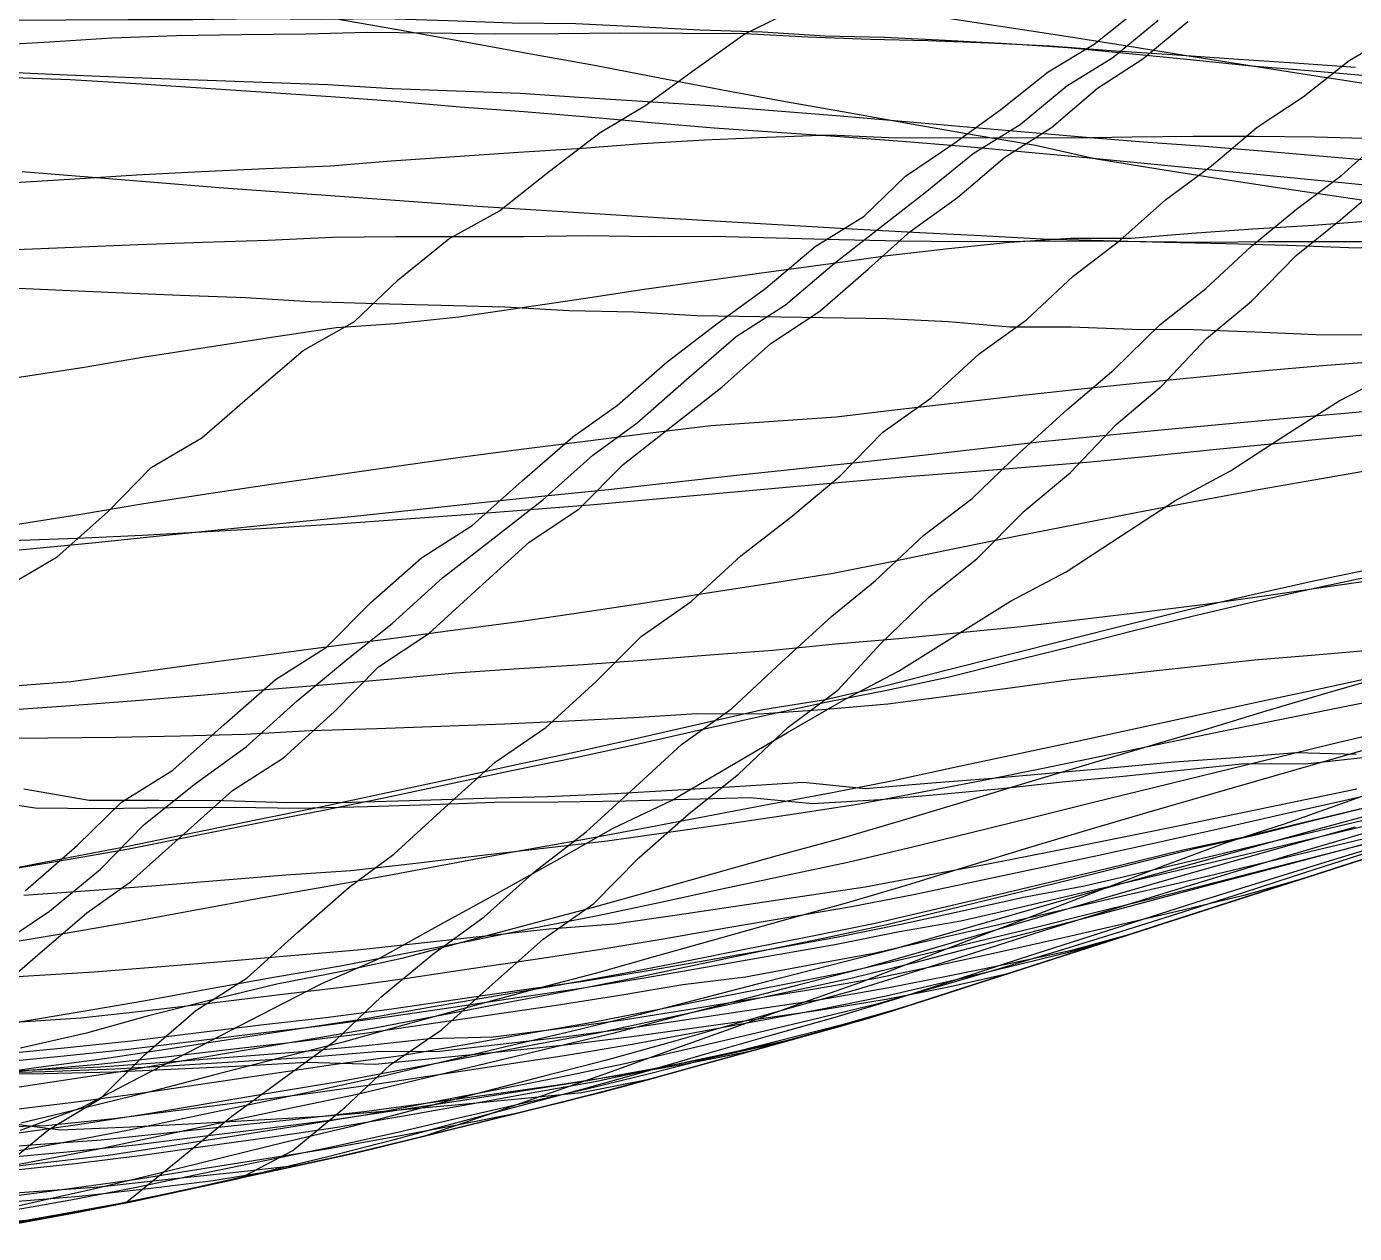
# Model space of a CAD drawing. Header units: metres. Extents: x -15 to 14.9, y 25.7 to 34.3.
# Drawn here: x 7.456 to 11.193, y 27.44 to 30.836 of the extents above; entities that cross this region are included whole.
import ezdxf

# ---------------------------------------------------------------- set-up
doc = ezdxf.new("R2010")
doc.units = ezdxf.units.M
doc.header["$MEASUREMENT"] = 0
doc.layers.add('Layer 01', color=12, linetype='Continuous', true_color=0xc80000)
doc.layers.add('Layer 02', color=192, linetype='Continuous', true_color=0x7d26cd)

msp = doc.modelspace()

# ---------------------------------------------------------------- linework, layer by layer
at = {"layer": 'Layer 01'}
for points in [[(7.399, 29.26, 3.8743), (7.5425, 29.3444, 3.8491), (7.6853, 29.4713, 3.8247), (7.8065, 29.5956, 3.8004), (7.9499, 29.6795, 3.7623), (8.092, 29.8028, 3.72), (8.235, 29.9246, 3.6773), (8.3788, 30.0067, 3.6321), (8.5017, 30.124, 3.5797), (8.6442, 30.2394, 3.5199), (8.7867, 30.3182, 3.4604), (8.9279, 30.4296, 3.391), (9.0704, 30.5387, 3.3214), (9.1964, 30.6131, 3.2544), (9.3364, 30.7153, 3.1698), (9.4774, 30.8159, 3.0852), (9.6167, 30.8838, 3.0017)], [(7.453, 28.4058, 3.5905), (7.5986, 28.5318, 3.5977), (7.7235, 28.6544, 3.6083), (7.8682, 28.7442, 3.5885), (8.012, 28.8723, 3.5783), (8.1564, 28.9995, 3.5677), (8.3004, 29.0897, 3.5421), (8.4249, 29.2154, 3.525), (8.5679, 29.3416, 3.4967), (8.7101, 29.4326, 3.4572), (8.8513, 29.5582, 3.4191), (8.9935, 29.6822, 3.3803), (9.1191, 29.7713, 3.3366), (9.2586, 29.8926, 3.2815), (9.3987, 30, 3.2257), (9.5367, 30.1001, 3.1617), (9.6751, 30.2174, 3.0967), (9.8133, 30.3029, 3.03), (9.93, 30.415, 2.9577), (10.0655, 30.5073, 2.8771), (10.1982, 30.6032, 2.7879), (10.3308, 30.7093, 2.6963), (10.4605, 30.7867, 2.605), (10.5895, 30.8894, 2.5049)], [(7.3355, 28.092, 3.472), (7.4803, 28.2178, 3.491), (7.6259, 28.3424, 3.509), (7.7488, 28.4295, 3.5059), (7.8922, 28.5585, 3.5073), (8.0361, 28.6867, 3.5082), (8.1793, 28.779, 3.4902), (8.3218, 28.9083, 3.4809), (8.4462, 29.0346, 3.4735), (8.5879, 29.1285, 3.4416), (8.7287, 29.2575, 3.4148), (8.8702, 29.3853, 3.3874), (9.0108, 29.4788, 3.3468), (9.135, 29.6043, 3.3132), (9.2748, 29.7142, 3.2668), (9.4126, 29.8213, 3.2119), (9.5507, 29.9444, 3.1576), (9.6884, 30.0352, 3.0989), (9.8254, 30.1544, 3.0345), (9.9428, 30.26, 2.9717), (10.0763, 30.3557, 2.8917), (10.2096, 30.4684, 2.8095), (10.3403, 30.5524, 2.7262), (10.4698, 30.6629, 2.6354), (10.5973, 30.7451, 2.5463), (10.7238, 30.851, 2.4465)], [(7.3759, 28.2507, 3.5417), (7.5208, 28.3469, 3.5451), (7.6647, 28.4653, 3.5498), (7.787, 28.5907, 3.5588), (7.9316, 28.7063, 3.5543), (8.0746, 28.8101, 3.5367), (8.2176, 28.9388, 3.5271), (8.3617, 29.0584, 3.5142), (8.4849, 29.157, 3.4884), (8.6264, 29.2851, 3.4612), (8.7685, 29.3953, 3.4297), (8.9088, 29.5047, 3.3897), (9.0497, 29.6303, 3.3517), (9.1749, 29.721, 3.3103), (9.3135, 29.8436, 3.2557), (9.4531, 29.9645, 3.2006), (9.5919, 30.0531, 3.1399), (9.73, 30.1708, 3.075), (9.8504, 30.264, 3.0178), (9.9852, 30.369, 2.9359), (10.1202, 30.4793, 2.8532), (10.2527, 30.5609, 2.7693), (10.3837, 30.6692, 2.6781), (10.5129, 30.7496, 2.5892), (10.6405, 30.8539, 2.4893)], [(7.3724, 27.614, 3.1483), (7.5187, 27.7331, 3.1871), (7.6645, 27.8203, 3.1964), (7.7874, 27.942, 3.2267), (7.9322, 28.0673, 3.2489), (8.0767, 28.1597, 3.2473), (8.2201, 28.2879, 3.2599), (8.3645, 28.4146, 3.2713), (8.4897, 28.5076, 3.2637), (8.632, 28.6378, 3.2585), (8.7749, 28.7669, 3.2525), (8.9175, 28.8641, 3.23), (9.0592, 28.9936, 3.2137), (9.186, 29.1201, 3.1979), (9.3264, 29.2185, 3.1596), (9.4662, 29.3471, 3.1263), (9.6066, 29.4555, 3.0882), (9.7452, 29.5717, 3.0431), (9.8658, 29.6955, 3.0047), (10.002, 29.7918, 2.9443), (10.1366, 29.9154, 2.8822), (10.2704, 30.0116, 2.8184), (10.4013, 30.1342, 2.7474), (10.5325, 30.2342, 2.6773), (10.6612, 30.3486, 2.5972), (10.791, 30.4442, 2.5191), (10.9191, 30.5528, 2.4293), (11.0488, 30.6386, 2.3429), (11.1779, 30.7407, 2.2429), (11.3089, 30.817, 2.1471)], [(7.454, 27.4734, 3.0111), (7.6071, 27.5015, 2.9776), (7.7383, 27.5296, 2.9491), (7.8865, 27.6497, 2.9787), (8.0337, 27.7704, 3.0091), (8.1811, 27.8785, 3.0298), (8.327, 27.9846, 3.0394), (8.4544, 28.1065, 3.0621), (8.6, 28.2263, 3.0721), (8.7436, 28.331, 3.0644), (8.8871, 28.4596, 3.0692), (9.0313, 28.5709, 3.0647), (9.1581, 28.6855, 3.0561), (9.2997, 28.8159, 3.0439), (9.4413, 28.9171, 3.0183), (9.5812, 29.048, 2.9962), (9.7223, 29.1771, 2.9731), (9.8441, 29.2765, 2.9428), (9.9812, 29.4057, 2.9011), (10.1177, 29.5081, 2.8528), (10.2513, 29.638, 2.8025), (10.3849, 29.7593, 2.751), (10.5156, 29.8701, 2.6903), (10.6465, 29.9984, 2.6303), (10.7748, 30.0995, 2.5618), (10.9033, 30.218, 2.4922), (11.0299, 30.3224, 2.4145), (11.1574, 30.4186, 2.3369), (11.2842, 30.532, 2.2468)], [(7.3015, 27.4454, 3.0444), (7.4587, 27.4743, 3.0101), (7.6156, 27.503, 2.9758), (7.7552, 27.5307, 2.9428), (7.9065, 27.5633, 2.9039), (8.0571, 27.5958, 2.8652), (8.2059, 27.6738, 2.8623), (8.3523, 27.7952, 2.8936), (8.4796, 27.9149, 2.9254), (8.6235, 28.0129, 2.9255), (8.7664, 28.1413, 2.9422), (8.9101, 28.2688, 2.958), (9.0527, 28.3692, 2.9505), (9.1788, 28.4974, 2.958), (9.3206, 28.6225, 2.9541), (9.4602, 28.7328, 2.9345), (9.5999, 28.8652, 2.9241), (9.7395, 28.9695, 2.8998), (9.859, 29.0995, 2.8849), (9.996, 29.232, 2.8547), (10.1302, 29.3388, 2.8099), (10.2633, 29.4731, 2.7714), (10.394, 29.5812, 2.7229), (10.523, 29.7165, 2.6756), (10.6506, 29.8248, 2.6207), (10.7772, 29.9582, 2.563), (10.9032, 30.0641, 2.499), (11.0292, 30.1925, 2.4302), (11.1548, 30.2931, 2.3553), (11.2817, 30.4015, 2.2769)], [(7.4393, 27.7314, 3.2143), (7.6133, 27.7953, 3.1977), (7.7734, 27.8796, 3.1925), (7.9447, 27.9678, 3.1806), (8.1159, 28.0559, 3.1687), (8.2873, 28.1436, 3.1565), (8.4463, 28.2128, 3.1316), (8.6138, 28.3056, 3.1074), (8.7813, 28.3983, 3.0832), (8.9488, 28.4907, 3.0587), (9.1072, 28.5808, 3.0363), (9.2711, 28.6582, 2.992), (9.4345, 28.7541, 2.9553), (9.598, 28.8498, 2.9186), (9.7617, 28.9447, 2.8814), (9.9101, 29.0225, 2.8338), (10.0679, 29.1208, 2.7819), (10.2254, 29.2198, 2.7305), (10.3818, 29.3021, 2.6727), (10.5362, 29.4029, 2.6159), (10.6907, 29.5035, 2.559), (10.8444, 29.5867, 2.4962), (10.9969, 29.6859, 2.4323), (11.1503, 29.783, 2.3676), (11.3026, 29.8624, 2.2956)], [(7.3152, 27.6168, 3.171), (7.5004, 27.6387, 3.1213), (7.6856, 27.6611, 3.0718), (7.8704, 27.6887, 3.0154), (8.0531, 27.717, 2.9599), (8.2358, 27.7459, 2.9049), (8.4196, 27.7765, 2.8483), (8.5995, 27.8107, 2.7875), (8.7794, 27.8458, 2.7272), (8.9594, 27.8815, 2.6675), (9.1399, 27.9189, 2.606), (9.3169, 27.9595, 2.5409), (9.4939, 28.001, 2.4763), (9.6711, 28.0432, 2.4123), (9.849, 28.0866, 2.3474), (10.0213, 28.1352, 2.276), (10.1938, 28.1855, 2.2057), (10.3663, 28.2375, 2.1368), (10.5389, 28.2911, 2.069), (10.7114, 28.3457, 2.002), (10.884, 28.4011, 1.9356), (11.0565, 28.4566, 1.8693), (11.2291, 28.5119, 1.8029)]]:
    msp.add_polyline3d(points, dxfattribs=at)
at = {"layer": 'Layer 02'}
for points in [[(11.2321, 30.6739, 2.2355), (11.0596, 30.7006, 2.3177), (10.887, 30.728, 2.3997), (10.7144, 30.7553, 2.4816), (10.5419, 30.7834, 2.5633), (10.3695, 30.8106, 2.6452), (10.1971, 30.8363, 2.7276), (10.0248, 30.8629, 2.8097), (9.8525, 30.8906, 2.8914), (9.6736, 30.9157, 2.9658), (9.4965, 30.9408, 3.0381), (9.3193, 30.964, 3.111), (9.1422, 30.9852, 3.1845), (8.9607, 31.0053, 3.2537), (8.7806, 31.0247, 3.3202), (8.6004, 31.0441, 3.3866), (8.4203, 31.0639, 3.4529), (8.2353, 31.0865, 3.5129), (8.0523, 31.1087, 3.5702), (7.8694, 31.1309, 3.6275), (7.6834, 31.1536, 3.6852), (7.4979, 31.1741, 3.7342), (7.3124, 31.1945, 3.7832)], [(11.3277, 30.331, 2.263), (11.1556, 30.3565, 2.3465), (10.9835, 30.382, 2.4301), (10.8115, 30.4082, 2.5135), (10.6395, 30.4352, 2.5968), (10.4676, 30.4632, 2.6799), (10.2954, 30.5021, 2.7604), (10.1232, 30.5309, 2.8424), (9.9511, 30.5611, 2.9239), (9.7682, 30.5934, 3.0059), (9.5916, 30.6249, 3.077), (9.4151, 30.6576, 3.1479), (9.2387, 30.6915, 3.2183), (9.0544, 30.7265, 3.2902), (8.875, 30.7591, 3.3535), (8.6957, 30.7916, 3.4169), (8.5163, 30.8241, 3.4803), (8.3285, 30.8571, 3.5443), (8.1459, 30.882, 3.6014), (7.9632, 30.9064, 3.6587), (7.7806, 30.931, 3.716), (7.5883, 30.9555, 3.7713), (7.4031, 30.9788, 3.8202)], [(11.2479, 30.6959, 2.2203), (11.0757, 30.7108, 2.306), (10.9036, 30.7247, 2.392), (10.7312, 30.7425, 2.4768), (10.5589, 30.7598, 2.5619), (10.3865, 30.7763, 2.6471), (10.2145, 30.7878, 2.7338), (10.0426, 30.7975, 2.821), (9.8708, 30.8058, 2.9085), (9.7035, 30.8095, 2.9858), (9.5275, 30.8205, 3.062), (9.3511, 30.8262, 3.1388), (9.174, 30.836, 3.2149), (9.0022, 30.8444, 3.2846), (8.8225, 30.846, 3.3549), (8.6426, 30.8523, 3.4243), (8.4627, 30.858, 3.4938), (8.2895, 30.8561, 3.5579), (8.1069, 30.8585, 3.62), (7.9246, 30.855, 3.6834), (7.7421, 30.8556, 3.7459), (7.5665, 30.8545, 3.8), (7.3813, 30.8536, 3.8543)], [(11.1964, 30.7211, 2.2394), (11.0244, 30.7336, 2.3258), (10.8524, 30.7448, 2.4125), (10.6804, 30.7567, 2.4991), (10.5084, 30.7676, 2.5859), (10.3362, 30.7808, 2.6721), (10.1644, 30.7893, 2.7596), (9.9928, 30.7961, 2.8476), (9.8306, 30.7999, 2.9313), (9.6548, 30.8062, 3.0089), (9.4787, 30.8155, 3.0847), (9.3021, 30.8167, 3.1625), (9.1256, 30.8175, 3.2404), (8.9543, 30.8162, 3.3097), (8.7748, 30.8146, 3.3807), (8.5951, 30.8174, 3.4508), (8.4153, 30.8196, 3.521), (8.2424, 30.8145, 3.5833), (8.0601, 30.813, 3.6462), (7.8778, 30.8107, 3.7093), (7.6959, 30.8034, 3.7733), (7.5216, 30.7924, 3.8269), (7.3374, 30.7818, 3.883)], [(11.2891, 30.4546, 2.2614), (11.1166, 30.4701, 2.3464), (10.9441, 30.4848, 2.4316), (10.7716, 30.4991, 2.5169), (10.5991, 30.511, 2.6027), (10.4266, 30.5251, 2.688), (10.2541, 30.5397, 2.7733), (10.0816, 30.5547, 2.8584), (9.9091, 30.5702, 2.9434), (9.7347, 30.585, 3.0226), (9.5575, 30.599, 3.0978), (9.3803, 30.613, 3.1731), (9.2032, 30.6245, 3.2489), (9.0254, 30.636, 3.3217), (8.8453, 30.648, 3.3899), (8.6654, 30.6544, 3.4592), (8.4855, 30.6609, 3.5286), (8.3042, 30.6723, 3.5936), (8.1213, 30.6785, 3.655), (7.9385, 30.6855, 3.7162), (7.7558, 30.6919, 3.7775), (7.5705, 30.6996, 3.8332), (7.385, 30.7077, 3.8856)], [(11.3005, 30.3821, 2.27), (11.1281, 30.3994, 2.3548), (10.9556, 30.4165, 2.4397), (10.7831, 30.4334, 2.5245), (10.6106, 30.4502, 2.6094), (10.4381, 30.4671, 2.6943), (10.2656, 30.4829, 2.7794), (10.0931, 30.4989, 2.8643), (9.9206, 30.5125, 2.9497), (9.7452, 30.5256, 3.0303), (9.5681, 30.5383, 3.1058), (9.3909, 30.5509, 3.1813), (9.214, 30.5657, 3.2564), (9.0353, 30.5817, 3.3294), (8.8552, 30.596, 3.3973), (8.6751, 30.6099, 3.4652), (8.4949, 30.6251, 3.5328), (8.3129, 30.6385, 3.5981), (8.13, 30.6507, 3.6582), (7.947, 30.6628, 3.7183), (7.764, 30.6748, 3.7784), (7.5788, 30.686, 3.8338), (7.3933, 30.6933, 3.8863)], [(11.2549, 30.5208, 2.2642), (11.083, 30.5253, 2.3514), (10.9113, 30.5266, 2.4392), (10.7396, 30.5266, 2.5272), (10.568, 30.5252, 2.6155), (10.3965, 30.5227, 2.704), (10.2248, 30.5231, 2.792), (10.0531, 30.5224, 2.8801), (9.8816, 30.5233, 2.9679), (9.7169, 30.5308, 3.0419), (9.5406, 30.5246, 3.1196), (9.3643, 30.5164, 3.1974), (9.1882, 30.5062, 3.2755), (9.0198, 30.4934, 3.347), (8.8407, 30.4819, 3.4179), (8.6616, 30.47, 3.4888), (8.4826, 30.4575, 3.5598), (8.312, 30.4439, 3.6244), (8.1298, 30.4358, 3.687), (7.9475, 30.4274, 3.7498), (7.7652, 30.4182, 3.8126), (7.5925, 30.4073, 3.8674), (7.4079, 30.3955, 3.922)], [(11.3493, 30.2098, 2.268), (11.1769, 30.2141, 2.3545), (11.0045, 30.2206, 2.4408), (10.832, 30.2249, 2.5273), (10.6596, 30.2283, 2.6139), (10.487, 30.2339, 2.7001), (10.3144, 30.2378, 2.7864), (10.142, 30.2479, 2.8724), (9.9696, 30.2562, 2.9584), (9.7954, 30.2652, 3.0427), (9.6182, 30.2759, 3.1185), (9.441, 30.2859, 3.1944), (9.2638, 30.2963, 3.2702), (9.0857, 30.3074, 3.3459), (8.9056, 30.3186, 3.4143), (8.7254, 30.3303, 3.4825), (8.5453, 30.3428, 3.5506), (8.3637, 30.3561, 3.6185), (8.1807, 30.3693, 3.6786), (7.9978, 30.383, 3.7386), (7.815, 30.3976, 3.7985), (7.6295, 30.4128, 3.856), (7.4441, 30.428, 3.9073)], [(11.249, 30.2896, 2.3082), (11.078, 30.2769, 2.3962), (10.9067, 30.2662, 2.4841), (10.7356, 30.254, 2.5721), (10.5646, 30.24, 2.6603), (10.3936, 30.2403, 2.7467), (10.2221, 30.2292, 2.8331), (10.0507, 30.2109, 2.9198), (9.8794, 30.191, 3.0065), (9.72, 30.1689, 3.0795), (9.5448, 30.1448, 3.1562), (9.3693, 30.121, 3.2331), (9.194, 30.0965, 3.3099), (9.0288, 30.0712, 3.3794), (8.8507, 30.0453, 3.449), (8.6727, 30.0188, 3.5186), (8.4946, 30, 3.5879), (8.3272, 29.9885, 3.6492), (8.1457, 29.9613, 3.7089), (7.9642, 29.9334, 3.7685), (7.7829, 29.9049, 3.8281), (7.613, 29.8764, 3.8799), (7.4292, 29.8476, 3.9311)], [(11.2948, 30.231, 2.2928), (11.1226, 30.231, 2.3797), (10.9504, 30.2302, 2.4668), (10.7782, 30.2288, 2.5539), (10.6059, 30.231, 2.6406), (10.4334, 30.2322, 2.727), (10.2609, 30.2314, 2.8135), (10.0884, 30.2306, 2.9), (9.916, 30.2323, 2.9863), (9.7431, 30.2367, 3.0665), (9.5659, 30.2414, 3.1429), (9.3888, 30.2458, 3.2192), (9.2117, 30.2451, 3.2958), (9.0356, 30.2475, 3.3691), (8.8556, 30.2447, 3.4384), (8.6755, 30.2449, 3.5076), (8.4954, 30.2445, 3.5769), (8.3174, 30.2431, 3.6424), (8.1348, 30.2347, 3.704), (7.952, 30.2285, 3.7656), (7.7692, 30.2219, 3.8272), (7.5886, 30.2144, 3.8829), (7.4033, 30.2076, 3.9361)], [(11.2575, 29.9684, 2.3228), (11.085, 29.9693, 2.4093), (10.9127, 29.9761, 2.496), (10.7404, 29.9832, 2.5826), (10.5679, 29.9836, 2.6691), (10.3955, 29.9902, 2.7557), (10.223, 29.9906, 2.8422), (10.0507, 30.0052, 2.9287), (9.8782, 30.0141, 3.0148), (9.697, 30.0171, 3.096), (9.5198, 30.0198, 3.1725), (9.3426, 30.0227, 3.2489), (9.1655, 30.0324, 3.3251), (8.9825, 30.0367, 3.3987), (8.8025, 30.0467, 3.4675), (8.6223, 30.0514, 3.5365), (8.4423, 30.0563, 3.6056), (8.2556, 30.0618, 3.671), (8.0728, 30.073, 3.7318), (7.8898, 30.0797, 3.7929), (7.707, 30.087, 3.8539), (7.5163, 30.0951, 3.9088), (7.3308, 30.1038, 3.9613)], [(11.2758, 29.8949, 2.3104), (11.1036, 29.8813, 2.3961), (10.9315, 29.8664, 2.4818), (10.7593, 29.8502, 2.5673), (10.5872, 29.833, 2.6528), (10.4151, 29.8151, 2.7383), (10.243, 29.7961, 2.8237), (10.0711, 29.7765, 2.909), (9.8991, 29.7565, 2.9943), (9.735, 29.737, 3.0688), (9.5585, 29.7249, 3.1446), (9.3818, 29.7128, 3.22), (9.205, 29.6911, 3.2941), (9.0357, 29.6695, 3.3623), (8.8561, 29.6471, 3.4289), (8.6765, 29.6235, 3.4954), (8.497, 29.5987, 3.5616), (8.3266, 29.5737, 3.6218), (8.1446, 29.548, 3.6799), (7.9626, 29.5208, 3.7378), (7.7807, 29.4923, 3.7956), (7.6092, 29.4637, 3.8456), (7.4251, 29.434, 3.8946)], [(11.3489, 29.7641, 2.2648), (11.1764, 29.7489, 2.3499), (11.0039, 29.7334, 2.435), (10.8314, 29.7175, 2.52), (10.6589, 29.7012, 2.605), (10.4863, 29.6845, 2.6899), (10.3138, 29.6677, 2.7748), (10.1415, 29.6483, 2.8593), (9.9691, 29.6285, 2.9437), (9.8, 29.6093, 3.0242), (9.623, 29.5909, 3.0989), (9.446, 29.5718, 3.1734), (9.2691, 29.5525, 3.248), (9.0927, 29.5331, 3.3222), (8.9152, 29.5148, 3.3886), (8.7353, 29.496, 3.4558), (8.5554, 29.4768, 3.523), (8.3787, 29.4578, 3.5889), (8.196, 29.4397, 3.6483), (8.0132, 29.4212, 3.7076), (7.8305, 29.4024, 3.7669), (7.6506, 29.384, 3.8232), (7.4654, 29.3663, 3.8741), (7.2801, 29.3483, 3.9251)], [(11.3133, 29.6963, 2.2739), (11.1408, 29.6795, 2.3588), (10.9683, 29.6623, 2.4436), (10.7958, 29.645, 2.5284), (10.6233, 29.6277, 2.6133), (10.4508, 29.6104, 2.6981), (10.2783, 29.5962, 2.7833), (10.1058, 29.5824, 2.8686), (9.9334, 29.5692, 2.9539), (9.7604, 29.5544, 3.0342), (9.5833, 29.5384, 3.1092), (9.4063, 29.5222, 3.1842), (9.2292, 29.5062, 3.2592), (9.0522, 29.4909, 3.3324), (8.8721, 29.4767, 3.4003), (8.692, 29.4627, 3.4682), (8.5119, 29.4491, 3.5362), (8.3315, 29.4365, 3.6021), (8.1485, 29.4254, 3.6624), (7.9655, 29.4146, 3.7229), (7.7826, 29.4046, 3.7834), (7.5983, 29.3962, 3.8398), (7.4127, 29.3891, 3.8923)], [(11.2723, 29.5936, 2.2807), (11.1001, 29.5642, 2.3625), (10.9279, 29.5336, 2.444), (10.7558, 29.5019, 2.5252), (10.5837, 29.4691, 2.6062), (10.4116, 29.4355, 2.687), (10.2397, 29.4014, 2.7676), (10.0677, 29.3665, 2.8481), (9.8958, 29.3311, 2.9283), (9.7266, 29.2971, 3), (9.5497, 29.2695, 3.0721), (9.3728, 29.242, 3.1443), (9.196, 29.2143, 3.2164), (9.022, 29.1875, 3.2839), (8.8422, 29.161, 3.3488), (8.6623, 29.1376, 3.4144), (8.4823, 29.1138, 3.4799), (8.3062, 29.0906, 3.5403), (8.1236, 29.0671, 3.5978), (7.941, 29.0425, 3.655), (7.7584, 29.0171, 3.7121), (7.5805, 28.9924, 3.762), (7.3954, 28.9783, 3.8129)], [(11.2462, 29.3108, 2.2233), (11.0742, 29.2746, 2.3022), (10.9022, 29.2363, 2.3804), (10.7303, 29.1961, 2.458), (10.5585, 29.1541, 2.5349), (10.3867, 29.1106, 2.6113), (10.215, 29.0674, 2.6879), (10.0432, 29.0241, 2.7644), (9.8715, 28.9808, 2.8409), (9.7046, 28.942, 2.9069), (9.5279, 28.9134, 2.9777), (9.3511, 28.8733, 3.0437), (9.1743, 28.8328, 3.1096), (9.0021, 28.7944, 3.1695), (8.8223, 28.7561, 3.2283), (8.6426, 28.7172, 3.2869), (8.4629, 28.678, 3.3454), (8.2884, 28.6411, 3.3978), (8.106, 28.6043, 3.4488), (7.9235, 28.567, 3.4995), (7.7411, 28.5295, 3.5501), (7.564, 28.495, 3.5932), (7.379, 28.4602, 3.6359)], [(11.2521, 29.2917, 2.2142), (11.0801, 29.2551, 2.293), (10.9081, 29.2165, 2.3711), (10.7362, 29.1761, 2.4485), (10.5644, 29.134, 2.5255), (10.3927, 29.0904, 2.6019), (10.2208, 29.0478, 2.6787), (10.049, 29.0052, 2.7554), (9.8771, 28.9685, 2.8341), (9.7092, 28.9355, 2.9021), (9.5323, 28.8966, 2.9687), (9.3554, 28.8573, 3.0351), (9.1785, 28.8176, 3.1013), (9.0058, 28.78, 3.162), (8.826, 28.7426, 3.2212), (8.6462, 28.7046, 3.2802), (8.4664, 28.6664, 3.3391), (8.2914, 28.6303, 3.3923), (8.1088, 28.5945, 3.4437), (7.9263, 28.5582, 3.4948), (7.7438, 28.5216, 3.5459), (7.566, 28.491, 3.5909), (7.381, 28.4595, 3.6349)], [(11.2904, 29.2846, 2.1918), (11.1179, 29.2596, 2.2745), (10.9453, 29.2348, 2.3573), (10.7728, 29.2106, 2.4402), (10.6002, 29.1886, 2.5239), (10.4277, 29.1675, 2.6078), (10.2553, 29.1473, 2.6919), (10.0829, 29.1301, 2.777), (9.9105, 29.1135, 2.8623), (9.733, 29.0988, 2.9435), (9.5559, 29.0811, 3.0181), (9.379, 29.0674, 3.0939), (9.2021, 29.0538, 3.1697), (9.0227, 29.0408, 3.2433), (8.8429, 29.0292, 3.3121), (8.663, 29.0171, 3.3807), (8.4829, 29.0002, 3.4479), (8.3008, 28.9839, 3.5121), (8.1179, 28.9689, 3.5716), (7.9349, 28.9536, 3.6311), (7.7519, 28.9382, 3.6905), (7.5667, 28.9244, 3.7447), (7.3811, 28.9113, 3.7961)], [(11.2555, 29.0825, 2.1343), (11.0838, 29.0673, 2.2211), (10.9122, 29.0531, 2.3082), (10.7402, 29.0345, 2.3937), (10.5682, 29.016, 2.4793), (10.3962, 28.998, 2.565), (10.224, 28.975, 2.6488), (10.0517, 28.9519, 2.7326), (9.8796, 28.9294, 2.8166), (9.6953, 28.9139, 2.8996), (9.519, 28.902, 2.9771), (9.3424, 28.9027, 3.0585), (9.1656, 28.8916, 3.1351), (8.9809, 28.8815, 3.2099), (8.8012, 28.8731, 3.2796), (8.6216, 28.8665, 3.3499), (8.442, 28.8601, 3.4202), (8.2546, 28.8548, 3.4876), (8.0718, 28.8443, 3.5485), (7.8894, 28.8399, 3.6112), (7.7069, 28.8359, 3.6741), (7.5164, 28.8338, 3.7312), (7.3314, 28.832, 3.7859)], [(11.2757, 29.0111, 2.0927), (11.1032, 28.9742, 2.1709), (10.9307, 28.9371, 2.2489), (10.7581, 28.8996, 2.3268), (10.5856, 28.8618, 2.4045), (10.413, 28.8251, 2.4828), (10.2405, 28.7883, 2.561), (10.0679, 28.7512, 2.6391), (9.8954, 28.7141, 2.7172), (9.723, 28.6805, 2.7884), (9.5459, 28.6476, 2.8575), (9.3688, 28.614, 2.9262), (9.1916, 28.5797, 2.9946), (9.0161, 28.5469, 3.0588), (8.8361, 28.5148, 3.1201), (8.656, 28.4817, 3.1808), (8.4759, 28.4477, 3.2411), (8.2985, 28.4153, 3.2966), (8.1157, 28.3834, 3.349), (7.9328, 28.3505, 3.401), (7.75, 28.3167, 3.4525), (7.5706, 28.2855, 3.4972), (7.3852, 28.254, 3.5404)], [(11.2879, 29.0108, 2.0857), (11.1158, 28.9611, 2.1569), (10.9437, 28.9098, 2.2274), (10.7717, 28.8571, 2.297), (10.5995, 28.8066, 2.3679), (10.4273, 28.7555, 2.4385), (10.2552, 28.7037, 2.5087), (10.083, 28.6516, 2.5788), (9.9109, 28.5993, 2.6487), (9.7482, 28.5519, 2.7091), (9.5716, 28.5036, 2.7699), (9.3951, 28.4545, 2.8303), (9.2185, 28.4048, 2.8904), (9.0505, 28.3573, 2.9453), (8.8711, 28.3102, 2.9984), (8.6918, 28.2623, 3.0511), (8.5125, 28.2139, 3.1035), (8.343, 28.1778, 3.1562), (8.1606, 28.1421, 3.2058), (7.9781, 28.0974, 3.2499), (7.7957, 28.0521, 3.2935), (7.6245, 28.0041, 3.327), (7.4396, 27.9622, 3.3628)], [(11.3563, 28.9607, 2.021), (11.1839, 28.9261, 2.1003), (11.0114, 28.8913, 2.1795), (10.8389, 28.8563, 2.2587), (10.6664, 28.821, 2.3377), (10.4939, 28.7854, 2.4165), (10.3214, 28.7495, 2.4952), (10.1489, 28.7153, 2.5747), (9.9764, 28.6817, 2.6545), (9.8005, 28.6488, 2.7341), (9.6235, 28.6214, 2.8061), (9.4465, 28.5947, 2.8783), (9.2696, 28.5693, 2.9512), (9.0906, 28.544, 3.025), (8.9109, 28.5232, 3.0921), (8.7311, 28.5026, 3.1592), (8.5513, 28.4814, 3.226), (8.3689, 28.4605, 3.2935), (8.1861, 28.4489, 3.3553), (8.0033, 28.4333, 3.4152), (7.8205, 28.4182, 3.4752), (7.6343, 28.4045, 3.534), (7.4488, 28.3911, 3.5857)], [(11.3217, 28.8626, 1.9894), (11.1493, 28.8214, 2.0653), (10.9768, 28.7797, 2.141), (10.8043, 28.7376, 2.2164), (10.6317, 28.6953, 2.2918), (10.4592, 28.6528, 2.367), (10.2866, 28.6102, 2.4423), (10.1141, 28.5676, 2.5175), (9.9415, 28.5251, 2.5928), (9.7676, 28.4846, 2.6647), (9.5905, 28.4469, 2.7313), (9.4133, 28.4088, 2.7977), (9.2362, 28.3711, 2.8643), (9.0593, 28.3335, 2.9291), (8.8792, 28.2982, 2.9886), (8.6992, 28.2622, 3.0479), (8.5191, 28.2269, 3.1075), (8.34, 28.1929, 3.1652), (8.1572, 28.1611, 3.2176), (7.9743, 28.1284, 3.2697), (7.7914, 28.0953, 3.3216), (7.61, 28.0638, 3.3691), (7.4247, 28.0334, 3.4128)], [(11.3112, 28.8264, 1.9736), (11.1388, 28.7769, 2.0444), (10.9663, 28.7273, 2.1152), (10.7938, 28.6777, 2.186), (10.6213, 28.6275, 2.2564), (10.4488, 28.5767, 2.3264), (10.2763, 28.5253, 2.3961), (10.1039, 28.4727, 2.4649), (9.9314, 28.4198, 2.5336), (9.7628, 28.3699, 2.5961), (9.5859, 28.3213, 2.6557), (9.4091, 28.2716, 2.7146), (9.2322, 28.2218, 2.7734), (9.0597, 28.1731, 2.8289), (8.88, 28.1257, 2.8805), (8.7004, 28.077, 2.9313), (8.5208, 28.0273, 2.9814), (8.3469, 27.9785, 3.0276), (8.1647, 27.9328, 3.0709), (7.9824, 27.886, 3.1135), (7.8002, 27.8382, 3.1554), (7.6244, 27.7946, 3.1936), (7.4398, 27.7504, 3.2278)], [(11.2249, 28.78, 1.9953), (11.0546, 28.7609, 2.0842), (10.8842, 28.7621, 2.184), (10.7131, 28.7443, 2.2714), (10.5419, 28.7265, 2.3587), (10.371, 28.71, 2.4466), (10.1999, 28.6918, 2.5337), (10.0291, 28.6753, 2.6215), (9.8586, 28.6609, 2.7102), (9.6676, 28.6492, 2.799), (9.4929, 28.6659, 2.8915), (9.3174, 28.6611, 2.9716), (9.1419, 28.657, 3.0519), (8.9524, 28.6537, 3.1318), (8.7742, 28.6531, 3.2057), (8.5951, 28.6468, 3.2775), (8.4161, 28.6405, 3.3493), (8.2221, 28.6357, 3.4196), (8.0412, 28.6393, 3.4868), (7.8596, 28.6378, 3.552), (7.6641, 28.635, 3.6203), (7.48, 28.6375, 3.6781), (7.2957, 28.6652, 3.744)], [(11.198, 28.7879, 2.0163), (11.0281, 28.7924, 2.1186), (10.8575, 28.7787, 2.2078), (10.6871, 28.7664, 2.2976), (10.5162, 28.7508, 2.3859), (10.3454, 28.7354, 2.4743), (10.1747, 28.7204, 2.5628), (10.0042, 28.7072, 2.6522), (9.8169, 28.6918, 2.7485), (9.6417, 28.7089, 2.8397), (9.4655, 28.698, 2.9176), (9.2893, 28.6875, 2.9956), (9.1132, 28.6777, 3.0739), (8.9222, 28.6694, 3.1509), (8.7432, 28.6639, 3.223), (8.5644, 28.6589, 3.2953), (8.3722, 28.6528, 3.3723), (8.1907, 28.6524, 3.438), (8.0101, 28.6579, 3.5057), (7.8288, 28.6586, 3.5718), (7.6325, 28.6588, 3.6399), (7.4482, 28.6902, 3.7063)], [(11.3382, 28.7153, 1.8868), (11.1668, 28.6531, 1.9489), (10.9954, 28.5916, 2.0115), (10.8238, 28.5367, 2.0776), (10.6518, 28.4725, 2.1369), (10.4799, 28.4073, 2.1954), (10.308, 28.3411, 2.2531), (10.1361, 28.2758, 2.3115), (9.9642, 28.2096, 2.3691), (9.803, 28.1469, 2.4201), (9.6269, 28.0847, 2.4682), (9.451, 28.021, 2.515), (9.275, 27.958, 2.5625), (9.099, 27.894, 2.6092), (8.9302, 27.8355, 2.6464), (8.7518, 27.7734, 2.6851), (8.5735, 27.7132, 2.7253), (8.3951, 27.6692, 2.7778), (8.2258, 27.6322, 2.8219), (8.0448, 27.5931, 2.8684), (7.8639, 27.5541, 2.9149), (7.6916, 27.517, 2.9591), (7.5116, 27.484, 2.9985), (7.3281, 27.4503, 3.0386)], [(11.1999, 28.691, 1.9535), (11.0277, 28.6552, 2.0328), (10.8555, 28.619, 2.112), (10.6833, 28.5832, 2.1914), (10.5111, 28.5485, 2.2715), (10.339, 28.5141, 2.3517), (10.167, 28.4808, 2.4326), (9.9951, 28.4483, 2.5139), (9.8164, 28.4149, 2.5974), (9.64, 28.3888, 2.671), (9.4635, 28.3623, 2.7445), (9.2871, 28.3361, 2.8182), (9.1107, 28.3104, 2.8921), (8.9267, 28.2967, 2.9673), (8.747, 28.2765, 3.0346), (8.5672, 28.2568, 3.1021), (8.3876, 28.2375, 3.1699), (8.2001, 28.2214, 3.2328), (8.0176, 28.206, 3.2937), (7.8351, 28.1908, 3.3548), (7.6467, 28.1757, 3.4156), (7.4616, 28.1648, 3.4694), (7.2766, 28.1531, 3.5228)], [(11.3351, 28.6967, 1.8768), (11.1628, 28.6578, 1.9543), (10.9905, 28.6188, 2.0318), (10.8181, 28.5802, 2.1095), (10.6457, 28.5417, 2.1873), (10.4734, 28.5043, 2.2658), (10.3011, 28.4676, 2.3446), (10.1289, 28.431, 2.4235), (9.9567, 28.3945, 2.5025), (9.778, 28.3591, 2.5814), (9.6013, 28.3292, 2.6529), (9.4245, 28.2991, 2.7242), (9.2477, 28.2688, 2.7954), (9.0669, 28.2382, 2.8671), (8.8872, 28.2116, 2.932), (8.7074, 28.1849, 2.9968), (8.5276, 28.1582, 3.0617), (8.3438, 28.1321, 3.1268), (8.1612, 28.1105, 3.1855), (7.9787, 28.0886, 3.2441), (7.7961, 28.0667, 3.3027), (7.609, 28.0464, 3.3591), (7.4239, 28.0344, 3.4136)], [(11.2234, 28.6378, 1.9031), (11.0513, 28.5966, 1.98), (10.8792, 28.555, 2.0567), (10.7068, 28.5179, 2.1359), (10.5343, 28.476, 2.2116), (10.3618, 28.4345, 2.2875), (10.1893, 28.3933, 2.3637), (10.0168, 28.3527, 2.4402), (9.8444, 28.3122, 2.5167), (9.6635, 28.2761, 2.5872), (9.4865, 28.2412, 2.6556), (9.3094, 28.2058, 2.7237), (9.1323, 28.1705, 2.7919), (8.9503, 28.1381, 2.8564), (8.7704, 28.1072, 2.9186), (8.5903, 28.0759, 2.9807), (8.4103, 28.0446, 3.0428), (8.2256, 28.016, 3.0997), (8.0428, 27.9881, 3.1546), (7.8599, 27.9597, 3.2091), (7.6751, 27.9316, 3.2637), (7.4897, 27.907, 3.3107), (7.3043, 27.8814, 3.3571)], [(11.2559, 28.6451, 1.8882), (11.0838, 28.603, 1.9644), (10.9116, 28.5605, 2.0405), (10.7394, 28.5213, 2.1187), (10.5669, 28.4784, 2.1937), (10.3943, 28.4355, 2.2688), (10.2218, 28.393, 2.3442), (10.0493, 28.3509, 2.4198), (9.8768, 28.3092, 2.4956), (9.6979, 28.2707, 2.5662), (9.5208, 28.234, 2.6334), (9.3437, 28.1965, 2.7002), (9.1666, 28.1588, 2.7669), (8.9861, 28.1232, 2.8306), (8.806, 28.0892, 2.8909), (8.6259, 28.0547, 2.951), (8.4458, 28.0199, 3.0109), (8.2628, 27.9879, 3.067), (8.0799, 27.9572, 3.1201), (7.897, 27.926, 3.1729), (7.714, 27.8943, 3.2254), (7.5284, 27.8662, 3.2716), (7.3428, 27.8376, 3.3162)], [(11.27, 28.6266, 1.8651), (11.0977, 28.5796, 1.9378), (10.9253, 28.5324, 2.0103), (10.7528, 28.4846, 2.0825), (10.5803, 28.4362, 2.1542), (10.4078, 28.3874, 2.2256), (10.2353, 28.3381, 2.2966), (10.0627, 28.2885, 2.3675), (9.8902, 28.2388, 2.4382), (9.7144, 28.1931, 2.5037), (9.5373, 28.1483, 2.5658), (9.3601, 28.1029, 2.6273), (9.183, 28.0569, 2.6885), (9.0049, 28.0128, 2.7463), (8.8248, 27.9705, 2.801), (8.6447, 27.9274, 2.8551), (8.4646, 27.8842, 2.9091), (8.2842, 27.8443, 2.96), (8.1013, 27.8063, 3.0081), (7.9183, 27.768, 3.056), (7.7353, 27.7292, 3.1035), (7.5524, 27.6948, 3.1456), (7.3669, 27.6603, 3.1858)], [(11.3464, 28.604, 1.7995), (11.1741, 28.5531, 1.8692), (11.0017, 28.5016, 1.9385), (10.8292, 28.4495, 2.0074), (10.6567, 28.3968, 2.0758), (10.4842, 28.3434, 2.1437), (10.3116, 28.2896, 2.2112), (10.139, 28.2351, 2.2784), (9.9665, 28.1805, 2.3454), (9.7948, 28.1273, 2.4095), (9.6178, 28.0778, 2.4678), (9.4407, 28.0277, 2.5257), (9.2636, 27.9772, 2.5834), (9.0886, 27.9277, 2.6404), (8.9087, 27.8819, 2.6924), (8.7287, 27.8355, 2.7439), (8.5487, 27.7884, 2.7949), (8.3718, 27.7416, 2.8441), (8.1892, 27.698, 2.8879), (8.0065, 27.6535, 2.9308), (7.8238, 27.6081, 2.9732), (7.645, 27.5647, 3.0125), (7.4599, 27.5238, 3.0477), (7.2748, 27.482, 3.0821)], [(11.2892, 28.6021, 1.8341), (11.1172, 28.5607, 1.9109), (10.9451, 28.5197, 1.9881), (10.773, 28.4793, 2.0656), (10.601, 28.4389, 2.1432), (10.4289, 28.3985, 2.2208), (10.257, 28.3585, 2.2987), (10.085, 28.3188, 2.3767), (9.913, 28.2891, 2.4613), (9.7307, 28.253, 2.5381), (9.5539, 28.2217, 2.6087), (9.377, 28.1906, 2.6794), (9.2002, 28.1598, 2.7503), (9.0168, 28.1296, 2.8207), (8.837, 28.1033, 2.8858), (8.6572, 28.0765, 2.9506), (8.4774, 28.0499, 3.0155), (8.2908, 28.0246, 3.0793), (8.1083, 28.0028, 3.1379), (7.9256, 27.9803, 3.1961), (7.743, 27.9577, 3.2543), (7.553, 27.9382, 3.3091), (7.3678, 27.9206, 3.3606)], [(11.2939, 28.6206, 1.8454), (11.1218, 28.5796, 1.9225), (10.9498, 28.5391, 2), (10.7778, 28.4987, 2.0776), (10.6057, 28.4583, 2.1552), (10.4337, 28.418, 2.2328), (10.2616, 28.3854, 2.3157), (10.0893, 28.3471, 2.3936), (9.917, 28.3094, 2.4719), (9.736, 28.2734, 2.5484), (9.5591, 28.2417, 2.6188), (9.3822, 28.2104, 2.6894), (9.2054, 28.1794, 2.7602), (9.0229, 28.1497, 2.8307), (8.8432, 28.1238, 2.896), (8.6635, 28.0977, 2.9613), (8.4838, 28.0719, 3.0267), (8.2983, 28.0474, 3.0908), (8.1158, 28.0262, 3.1498), (7.9332, 28.004, 3.2082), (7.7506, 27.9816, 3.2665), (7.5619, 27.9617, 3.3211), (7.3767, 27.9436, 3.3722)], [(11.1949, 28.5834, 1.8793), (11.0226, 28.5354, 1.9512), (10.8502, 28.487, 2.0229), (10.6777, 28.4379, 2.0941), (10.5052, 28.3883, 2.1648), (10.3327, 28.3381, 2.2352), (10.1601, 28.2875, 2.3052), (9.9875, 28.2366, 2.3751), (9.8146, 28.1865, 2.4441), (9.6376, 28.1418, 2.5061), (9.4605, 28.096, 2.5674), (9.2833, 28.0499, 2.6285), (9.1062, 28.0033, 2.6891), (8.9273, 27.9607, 2.7439), (8.7472, 27.9179, 2.7982), (8.5671, 27.8749, 2.8524), (8.3869, 27.8316, 2.9064), (8.2059, 27.7938, 2.9543), (8.023, 27.755, 3.0018), (7.8401, 27.7156, 3.0489), (7.6592, 27.6772, 3.0938), (7.4738, 27.6422, 3.1335), (7.2882, 27.6073, 3.1734)], [(11.2163, 28.55, 1.8402), (11.0441, 28.5083, 1.9168), (10.872, 28.467, 1.9937), (10.7, 28.4263, 2.0711), (10.5279, 28.3862, 2.1489), (10.356, 28.3464, 2.2269), (10.184, 28.3066, 2.3048), (10.0121, 28.2674, 2.3832), (9.8403, 28.2286, 2.4618), (9.6559, 28.1942, 2.5363), (9.4795, 28.1619, 2.6076), (9.3028, 28.1403, 2.6854), (9.1259, 28.1095, 2.7563), (8.9408, 28.0808, 2.8242), (8.7611, 28.0543, 2.8892), (8.5813, 28.0279, 2.9542), (8.4015, 28.0019, 3.0195), (8.2132, 27.9787, 3.0808), (8.0307, 27.9576, 3.1399), (7.8482, 27.9367, 3.1991), (7.6592, 27.9156, 3.2589), (7.4742, 27.8996, 3.3112), (7.2891, 27.8833, 3.3634)], [(11.3196, 28.5602, 1.7828), (11.1474, 28.5158, 1.8575), (10.9751, 28.4717, 1.9323), (10.8028, 28.4278, 2.0074), (10.6305, 28.3843, 2.0827), (10.4583, 28.3412, 2.1583), (10.2861, 28.2987, 2.2344), (10.1139, 28.2569, 2.3109), (9.9418, 28.2156, 2.3878), (9.7613, 28.175, 2.4643), (9.5846, 28.1401, 2.5336), (9.408, 28.1051, 2.603), (9.2313, 28.0699, 2.6722), (9.0492, 28.0343, 2.7413), (8.8696, 28.0031, 2.8043), (8.6899, 27.9716, 2.8671), (8.5101, 27.9398, 2.9298), (8.3249, 27.9159, 2.9964), (8.1421, 27.8889, 3.0519), (7.9593, 27.8617, 3.1072), (7.7764, 27.8345, 3.1625), (7.5879, 27.809, 3.2151), (7.4024, 27.7862, 3.2632)], [(11.3338, 28.5657, 1.7781), (11.1615, 28.5199, 1.8517), (10.9891, 28.4743, 1.9255), (10.8167, 28.4285, 1.9991), (10.6443, 28.3827, 2.0727), (10.4719, 28.3371, 2.1466), (10.2995, 28.2917, 2.2205), (10.1271, 28.2465, 2.2946), (9.9548, 28.2015, 2.3688), (9.7759, 28.1576, 2.443), (9.599, 28.1196, 2.5101), (9.4221, 28.0814, 2.5771), (9.2452, 28.043, 2.6439), (9.0643, 28.0043, 2.711), (8.8845, 27.9708, 2.7723), (8.7046, 27.9368, 2.8333), (8.5247, 27.9023, 2.8939), (8.341, 27.8678, 2.9541), (8.1583, 27.8377, 3.0081), (7.9755, 27.8071, 3.0619), (7.7927, 27.7764, 3.1155), (7.6059, 27.7472, 3.1666), (7.4205, 27.7211, 3.2132)], [(11.3574, 28.5382, 1.7421), (11.185, 28.4827, 1.8083), (11.0126, 28.4271, 1.8745), (10.8402, 28.3716, 1.9406), (10.6679, 28.3161, 2.0068), (10.4957, 28.2606, 2.0729), (10.3235, 28.2052, 2.139), (10.1515, 28.1498, 2.205), (9.9796, 28.0944, 2.271), (9.8089, 28.0405, 2.3352), (9.632, 27.9914, 2.3938), (9.4551, 27.9422, 2.4523), (9.2784, 27.8932, 2.5108), (9.1019, 27.8441, 2.5693), (8.9216, 27.7993, 2.6227), (8.7419, 27.7549, 2.6757), (8.5623, 27.7105, 2.7286), (8.3828, 27.6661, 2.7814), (8.1975, 27.626, 2.8292), (8.015, 27.5867, 2.8761), (7.8327, 27.5474, 2.9229), (7.6445, 27.5084, 2.9694), (7.4594, 27.4744, 3.0099), (7.2745, 27.4405, 3.0503)], [(11.2855, 28.515, 1.7697), (11.1142, 28.4599, 1.8355), (10.9431, 28.4048, 1.9011), (10.7722, 28.3497, 1.9667), (10.6016, 28.2947, 2.0323), (10.4311, 28.2398, 2.0977), (10.2609, 28.185, 2.163), (10.0909, 28.1302, 2.2283), (9.9211, 28.0755, 2.2935), (9.732, 28.0192, 2.3607), (9.5571, 27.9706, 2.4186), (9.3823, 27.922, 2.4765), (9.2076, 27.8735, 2.5343), (9.0178, 27.8363, 2.6046), (8.8398, 27.8183, 2.677), (8.662, 27.8014, 2.75), (8.4844, 27.7856, 2.8239), (8.2905, 27.7692, 2.8997), (8.1102, 27.7588, 2.9679), (7.9301, 27.7491, 3.0365), (7.75, 27.7394, 3.1051), (7.5518, 27.7311, 3.1737), (7.3692, 27.7543, 3.2542)], [(11.3, 28.5197, 1.7641), (11.1276, 28.4642, 1.8303), (10.9552, 28.4086, 1.8965), (10.7828, 28.3531, 1.9627), (10.6105, 28.2976, 2.0288), (10.4383, 28.2422, 2.0949), (10.2662, 28.1867, 2.161), (10.0941, 28.1313, 2.2271), (9.9221, 28.0759, 2.2931), (9.7413, 28.0217, 2.3576), (9.5644, 27.9726, 2.4162), (9.3876, 27.9235, 2.4747), (9.2108, 27.8743, 2.5333), (9.0277, 27.8255, 2.5915), (8.8479, 27.7811, 2.6444), (8.668, 27.7454, 2.7042), (8.4881, 27.7112, 2.7651), (8.3013, 27.6779, 2.8251), (8.1186, 27.6489, 2.88), (7.9358, 27.6196, 2.9347), (7.7531, 27.5904, 2.9895), (7.5628, 27.5639, 3.0415), (7.3775, 27.5398, 3.0896)], [(11.3093, 28.5227, 1.7606), (11.1372, 28.4673, 1.8266), (10.9652, 28.4119, 1.8927), (10.7932, 28.3565, 1.9587), (10.6213, 28.3011, 2.0247), (10.4496, 28.2458, 2.0906), (10.2779, 28.1905, 2.1565), (10.1063, 28.1352, 2.2224), (9.9348, 28.08, 2.2882), (9.7508, 28.0244, 2.3545), (9.5745, 27.9754, 2.4128), (9.3979, 27.9373, 2.4796), (9.2214, 27.9036, 2.55), (9.0362, 27.8698, 2.6214), (8.8568, 27.8416, 2.6866), (8.6774, 27.8136, 2.752), (8.498, 27.7861, 2.8177), (8.3094, 27.7581, 2.8832), (8.1272, 27.7352, 2.9426), (7.945, 27.7119, 3.0017), (7.7628, 27.6891, 3.0611), (7.5708, 27.6688, 3.119), (7.3861, 27.652, 3.1725)], [(11.285, 28.5378, 1.7875), (11.1126, 28.4849, 1.8557), (10.9401, 28.4315, 1.9236), (10.7676, 28.3778, 1.9912), (10.5951, 28.323, 2.058), (10.4226, 28.2678, 2.1245), (10.25, 28.2122, 2.1907), (10.0775, 28.1562, 2.2567), (9.905, 28.1002, 2.3225), (9.7309, 28.0484, 2.3837), (9.5538, 27.9986, 2.4419), (9.3767, 27.9479, 2.4994), (9.1996, 27.8963, 2.5562), (9.0229, 27.8464, 2.6098), (8.8429, 27.7988, 2.6605), (8.6629, 27.7508, 2.7108), (8.483, 27.7022, 2.7606), (8.304, 27.6559, 2.8071), (8.1213, 27.6116, 2.8502), (7.9385, 27.5702, 2.8957), (7.7557, 27.5308, 2.9427), (7.5741, 27.4954, 2.9848), (7.3887, 27.4614, 3.0254)], [(11.3047, 28.5212, 1.7623), (11.1323, 28.4657, 1.8285), (10.96, 28.4102, 1.8946), (10.7878, 28.3547, 1.9607), (10.6158, 28.2993, 2.0268), (10.4438, 28.2439, 2.0928), (10.272, 28.1886, 2.1588), (10.1003, 28.1333, 2.2247), (9.9289, 28.0781, 2.2905), (9.7529, 28.025, 2.3537), (9.5763, 27.9759, 2.4122), (9.3999, 27.9269, 2.4706), (9.2237, 27.8779, 2.529), (9.0423, 27.8291, 2.5872), (8.8628, 27.7847, 2.64), (8.6835, 27.7404, 2.6929), (8.5044, 27.6962, 2.7456), (8.3172, 27.6519, 2.7984), (8.1352, 27.6126, 2.8452), (7.9532, 27.5734, 2.8919), (7.7715, 27.5342, 2.9386), (7.5784, 27.4962, 2.9839), (7.3939, 27.4624, 3.0242)], [(11.3054, 28.5214, 1.7621), (11.1329, 28.4659, 1.8283), (10.9604, 28.4103, 1.8945), (10.7879, 28.3548, 1.9607), (10.6154, 28.2992, 2.0269), (10.443, 28.2436, 2.0931), (10.2705, 28.1881, 2.1594), (10.098, 28.1325, 2.2256), (9.9255, 28.077, 2.2918), (9.7479, 28.0269, 2.3579), (9.5708, 27.9815, 2.4195), (9.3936, 27.9364, 2.4813), (9.2165, 27.8915, 2.5433), (9.0368, 27.8474, 2.6039), (8.8568, 27.8067, 2.6598), (8.6767, 27.7654, 2.7154), (8.4965, 27.7238, 2.7706), (8.3143, 27.6831, 2.8236), (8.1314, 27.6457, 2.8721), (7.9485, 27.6079, 2.9204), (7.7655, 27.5698, 2.9684), (7.5805, 27.5344, 3.0125), (7.395, 27.5009, 3.0534)], [(11.3091, 28.5226, 1.7606), (11.1368, 28.4672, 1.8268), (10.9647, 28.4117, 1.8928), (10.7927, 28.3563, 1.9589), (10.6208, 28.3009, 2.0249), (10.4491, 28.2456, 2.0908), (10.2775, 28.1904, 2.1566), (10.1062, 28.1352, 2.2224), (9.935, 28.08, 2.2881), (9.7605, 28.0271, 2.3512), (9.5842, 27.9781, 2.4096), (9.408, 27.9292, 2.4679), (9.2321, 27.8803, 2.5262), (9.0514, 27.8313, 2.5845), (8.8722, 27.7871, 2.6373), (8.6933, 27.7428, 2.69), (8.5146, 27.6987, 2.7426), (8.3275, 27.6541, 2.7958), (8.1457, 27.6149, 2.8425), (7.9641, 27.5757, 2.8891), (7.7827, 27.5366, 2.9357), (7.5891, 27.4982, 2.9816), (7.405, 27.4644, 3.0218)], [(11.3296, 28.5292, 1.7528), (11.1573, 28.4737, 1.8189), (10.985, 28.4182, 1.8851), (10.8127, 28.3628, 1.9512), (10.6406, 28.3073, 2.0173), (10.4684, 28.2518, 2.0834), (10.2963, 28.1964, 2.1494), (10.1243, 28.141, 2.2155), (9.9523, 28.0856, 2.2815), (9.7705, 28.0299, 2.3479), (9.5937, 27.9822, 2.4076), (9.4168, 27.9441, 2.4746), (9.2399, 27.906, 2.5416), (9.0564, 27.8675, 2.6098), (8.8766, 27.835, 2.6719), (8.6968, 27.8026, 2.7341), (8.517, 27.7705, 2.7965), (8.3303, 27.7384, 2.8593), (8.1478, 27.7115, 2.9157), (7.9653, 27.6857, 2.973), (7.7828, 27.6602, 3.0305), (7.5927, 27.6365, 3.0864), (7.4077, 27.6168, 3.1378)], [(11.3399, 28.5326, 1.7488), (11.1676, 28.4771, 1.815), (10.9953, 28.4216, 1.8811), (10.8231, 28.3661, 1.9472), (10.6511, 28.3107, 2.0132), (10.4791, 28.2553, 2.0792), (10.3074, 28.2, 2.1452), (10.1357, 28.1447, 2.2111), (9.9642, 28.0895, 2.2769), (9.7845, 28.0337, 2.3433), (9.608, 27.9847, 2.4017), (9.4315, 27.9357, 2.4601), (9.2553, 27.8867, 2.5185), (9.0716, 27.8363, 2.5786), (8.8923, 27.792, 2.6314), (8.713, 27.7477, 2.6842), (8.5338, 27.7034, 2.7369), (8.3451, 27.6579, 2.7912), (8.1631, 27.6186, 2.838), (7.981, 27.5888, 2.892), (7.7988, 27.5661, 2.9515), (7.6056, 27.5448, 3.0114), (7.4211, 27.5291, 3.0657)], [(11.2197, 28.4939, 1.7949), (11.0476, 28.4384, 1.861), (10.8755, 28.383, 1.9271), (10.7036, 28.3276, 1.9931), (10.5318, 28.2723, 2.059), (10.3602, 28.217, 2.1249), (10.1887, 28.1618, 2.1907), (10.0175, 28.1066, 2.2565), (9.8464, 28.0515, 2.3222), (9.6617, 27.9996, 2.3839), (9.4856, 27.9507, 2.4423), (9.3096, 27.9018, 2.5005), (9.1338, 27.853, 2.5587), (8.9469, 27.8055, 2.6153), (8.768, 27.7613, 2.668), (8.5892, 27.7171, 2.7206), (8.4105, 27.673, 2.7733), (8.2185, 27.6317, 2.8246), (8.0366, 27.6114, 2.8859), (7.8548, 27.5918, 2.9476), (7.661, 27.5711, 3.0117), (7.4768, 27.5576, 3.0675), (7.2926, 27.5444, 3.1236)], [(11.21, 28.4907, 1.7987), (11.0375, 28.4352, 1.8649), (10.865, 28.3796, 1.9311), (10.6924, 28.324, 1.9974), (10.5199, 28.2684, 2.0636), (10.3474, 28.2129, 2.1298), (10.1749, 28.1573, 2.196), (10.0024, 28.1017, 2.2623), (9.8282, 28.0459, 2.3288), (9.6511, 27.9967, 2.3875), (9.474, 27.9475, 2.4461), (9.2968, 27.8983, 2.5048), (9.1197, 27.849, 2.5634), (8.939, 27.8036, 2.6176), (8.7589, 27.7591, 2.6706), (8.5788, 27.7145, 2.7237), (8.3986, 27.67, 2.7768), (8.2153, 27.6299, 2.8246), (8.0323, 27.5905, 2.8716), (7.8494, 27.551, 2.9186), (7.6657, 27.5122, 2.9648), (7.4802, 27.4782, 3.0054), (7.2946, 27.4442, 3.0459)], [(11.2256, 28.4958, 1.7927), (11.0538, 28.4404, 1.8586), (10.8819, 28.3911, 1.9293), (10.7098, 28.3501, 2.0064), (10.5377, 28.3097, 2.084), (10.3658, 28.2702, 2.1622), (10.194, 28.2319, 2.2412), (10.0224, 28.1948, 2.321), (9.851, 28.1587, 2.4015), (9.6634, 28.126, 2.48), (9.4874, 28.0974, 2.5539), (9.3114, 28.069, 2.6279), (9.1355, 28.041, 2.7021), (8.9485, 28.0151, 2.7754), (8.7698, 27.993, 2.8449), (8.5906, 27.988, 2.9246), (8.4115, 27.9682, 2.9935), (8.2203, 27.9506, 3.0602), (8.0385, 27.9364, 3.1233), (7.8567, 27.9226, 3.1868), (7.6643, 27.9082, 3.2524), (7.4801, 27.9003, 3.3097), (7.296, 27.8927, 3.3671)], [(11.2281, 28.4966, 1.7917), (11.0561, 28.4412, 1.8577), (10.8843, 28.3858, 1.9237), (10.7126, 28.3305, 1.9896), (10.5409, 28.2752, 2.0555), (10.3694, 28.2199, 2.1214), (10.198, 28.1647, 2.1872), (10.0267, 28.1096, 2.2529), (9.8555, 28.0544, 2.3186), (9.6676, 28.0013, 2.382), (9.4916, 27.9524, 2.4403), (9.3152, 27.9179, 2.5098), (9.1389, 27.8867, 2.5818), (8.951, 27.8574, 2.6531), (8.7719, 27.8322, 2.7205), (8.5929, 27.8076, 2.7882), (8.414, 27.7836, 2.8565), (8.2226, 27.7619, 2.9228), (8.0409, 27.743, 2.985), (7.8591, 27.7236, 3.0469), (7.6665, 27.7031, 3.111), (7.4823, 27.6895, 3.1668), (7.298, 27.676, 3.2226)], [(11.2282, 28.4966, 1.7917), (11.0558, 28.4411, 1.8579), (10.8836, 28.3856, 1.924), (10.7115, 28.3301, 1.9901), (10.5395, 28.2747, 2.0561), (10.3676, 28.2194, 2.1221), (10.1959, 28.1641, 2.188), (10.0245, 28.1088, 2.2538), (9.8532, 28.0537, 2.3196), (9.6721, 28.0025, 2.3805), (9.4957, 27.9535, 2.4389), (9.3193, 27.9045, 2.4973), (9.1431, 27.8556, 2.5556), (8.9585, 27.8084, 2.6119), (8.7791, 27.7641, 2.6647), (8.5999, 27.7198, 2.7175), (8.4207, 27.6755, 2.7702), (8.2308, 27.6332, 2.8206), (8.0488, 27.594, 2.8674), (7.8668, 27.5548, 2.9141), (7.6746, 27.5139, 2.9629), (7.49, 27.4802, 3.0033), (7.3052, 27.4623, 3.0561)], [(11.2452, 28.5021, 1.7852), (11.0737, 28.4468, 1.851), (10.9023, 28.3916, 1.9168), (10.7311, 28.3365, 1.9825), (10.5599, 28.2813, 2.0482), (10.3889, 28.2262, 2.1139), (10.2179, 28.1712, 2.1795), (10.0467, 28.1324, 2.2579), (9.8756, 28.0991, 2.3402), (9.6861, 28.0677, 2.4229), (9.5106, 28.0426, 2.4992), (9.3352, 28.018, 2.5758), (9.1599, 27.9939, 2.6527), (8.9715, 27.9701, 2.7297), (8.7933, 27.9514, 2.8016), (8.6154, 27.9335, 2.874), (8.4375, 27.916, 2.9467), (8.2448, 27.9213, 3.0317), (8.0636, 27.9115, 3.0975), (7.8826, 27.9026, 3.1637), (7.7017, 27.8945, 3.2305), (7.5052, 27.8894, 3.2942), (7.3221, 27.8876, 3.355)], [(11.2407, 28.5006, 1.7869), (11.0682, 28.445, 1.8531), (10.8956, 28.3895, 1.9194), (10.7231, 28.3339, 1.9856), (10.5506, 28.2783, 2.0518), (10.3781, 28.2228, 2.118), (10.2057, 28.1672, 2.1842), (10.0333, 28.1117, 2.2504), (9.861, 28.0562, 2.3165), (9.6827, 28.0055, 2.377), (9.5056, 27.9563, 2.4356), (9.3285, 27.9071, 2.4943), (9.1515, 27.8579, 2.5529), (8.9705, 27.8114, 2.6083), (8.7904, 27.7668, 2.6614), (8.6103, 27.7223, 2.7144), (8.4303, 27.6778, 2.7674), (8.246, 27.6365, 2.8167), (8.0631, 27.5971, 2.8637), (7.8801, 27.5576, 2.9107), (7.6972, 27.5182, 2.9577), (7.5096, 27.4836, 2.9989), (7.324, 27.4496, 3.0395)], [(11.2518, 28.5042, 1.7826), (11.0798, 28.4488, 1.8487), (10.9077, 28.3934, 1.9147), (10.7358, 28.338, 1.9807), (10.5638, 28.2826, 2.0467), (10.3918, 28.2315, 2.1161), (10.2197, 28.1894, 2.1924), (10.0476, 28.1482, 2.2694), (9.8757, 28.108, 2.347), (9.6902, 28.0706, 2.4229), (9.5137, 28.0375, 2.4936), (9.3372, 28.0047, 2.5644), (9.1608, 27.9723, 2.6356), (8.9753, 27.9415, 2.7059), (8.796, 27.9143, 2.7719), (8.6166, 27.8871, 2.8377), (8.4373, 27.8595, 2.9034), (8.2483, 27.833, 2.9665), (8.0661, 27.8098, 3.0256), (7.8838, 27.7866, 3.0848), (7.7016, 27.7632, 3.1439), (7.5091, 27.7436, 3.1986), (7.3241, 27.7374, 3.2586)], [(11.2501, 28.5036, 1.7833), (11.0785, 28.4484, 1.8491), (10.907, 28.3931, 1.915), (10.7356, 28.3379, 1.9808), (10.5642, 28.2827, 2.0466), (10.3927, 28.236, 2.119), (10.2211, 28.1994, 2.1992), (10.0497, 28.1644, 2.2805), (9.8785, 28.1306, 2.3626), (9.6904, 28.0982, 2.4439), (9.5146, 28.0713, 2.519), (9.3389, 28.045, 2.5944), (9.1633, 28.019, 2.6701), (8.9758, 27.9934, 2.7454), (8.7973, 27.9726, 2.8159), (8.619, 27.9524, 2.8868), (8.4403, 27.9515, 2.9697), (8.2487, 27.9357, 3.0394), (8.0672, 27.9238, 3.1039), (7.8858, 27.9126, 3.1689), (7.7046, 27.9025, 3.2344), (7.509, 27.8952, 3.2966), (7.3254, 27.8908, 3.3559)], [(11.269, 28.5097, 1.776), (11.0964, 28.4541, 1.8423), (10.9239, 28.3986, 1.9085), (10.7514, 28.343, 1.9747), (10.5789, 28.2874, 2.041), (10.4064, 28.2319, 2.1072), (10.234, 28.1763, 2.1734), (10.0615, 28.1208, 2.2396), (9.8892, 28.0653, 2.3057), (9.7106, 28.0132, 2.3677), (9.5335, 27.964, 2.4264), (9.3564, 27.9148, 2.485), (9.1793, 27.8656, 2.5437), (8.9985, 27.8183, 2.6001), (8.8185, 27.7738, 2.6531), (8.6384, 27.7293, 2.7061), (8.4583, 27.6848, 2.7592), (8.2746, 27.6427, 2.8094), (8.0917, 27.6032, 2.8563), (7.9087, 27.5638, 2.9033), (7.7257, 27.5261, 2.9517), (7.5391, 27.4922, 2.9949), (7.3535, 27.459, 3.0361)]]:
    msp.add_polyline3d(points, dxfattribs=at)

doc.saveas('drawing.dxf')
